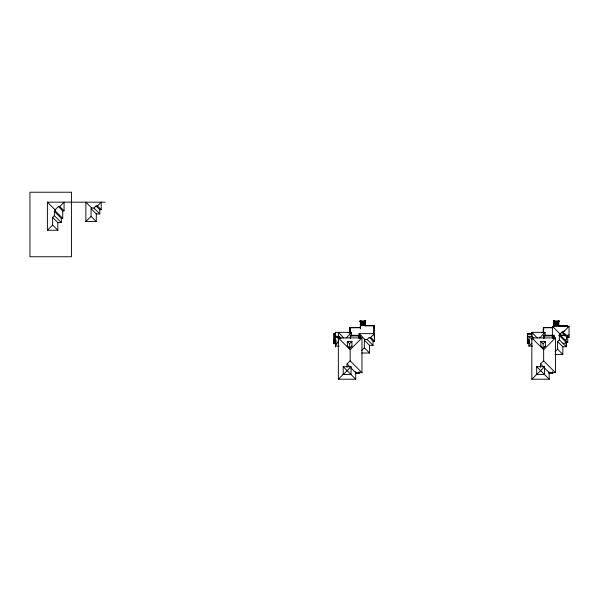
<?xml version="1.0" encoding="UTF-8"?>
<svg xmlns="http://www.w3.org/2000/svg" width="599" height="599" viewBox="0 0 599 599"><rect width="100%" height="100%" fill="white"/><g stroke="black" fill="none" stroke-linecap="round" stroke-linejoin="round"><path stroke-width="0.9" d="M349.831 332.73L349.831 329.54L350.265 329.54M350.265 328.02L349.831 327.586L360.321 327.586L360.321 325.504M349.913 332.73L349.913 329.974M360.366 328.903L360.538 321.057M360.441 327.713L350.011 327.713M365.001 321.633L365.001 320.974M365.18 325.616L365.18 320.974L365.218 321.633M360.351 325.616L374.09 325.616L373.761 334.047M543.315 332.73L543.315 329.54L543.75 329.54M543.75 328.02L543.315 327.586L552.929 327.586M558.455 325.841L567.41 325.841M558.485 321.633L558.485 320.974M559.676 334.961L564.295 335.29L558.755 335.29M567.575 326.964L567.575 325.616L553.805 325.504L553.805 326.927M338.72 340.749L335.41 346.11L339.124 346.11M346.17 337.971L351.576 332.34L335.185 332.34M539.654 337.971L545.06 332.34L531.837 332.34L531.837 336.765M349.644 348.423L347.353 346.11L349.644 348.363L351.942 346.072L349.644 348.423L349.644 343.721L351.942 341.4L347.353 341.4L347.353 346.319M543.128 348.423L540.837 346.11L543.128 348.363L545.427 346.072L543.128 348.423L543.128 343.721L545.427 341.4L540.837 341.4L540.837 346.319M359.115 333.628L365.001 339.536L367.172 339.513L369.291 337.394L370.706 337.394L374.472 333.628L359.115 333.628L359.123 338.233M55.078 210.728L54.367 211.44L61.33 218.403L62.753 218.403L55.078 210.728L55.078 209.852L58.41 206.52L59.72 206.52L64.063 210.863L64.063 202.177L59.72 206.52M105.132 202.177L47.396 202.177L47.396 230.263L52.615 225.044L52.615 217.392L54.367 215.647L54.367 211.44M91.085 208.707L91.737 208.048L93.923 208.048L99.793 213.925L96.297 213.925L91.085 208.707L91.085 216.351L96.297 221.57L96.297 213.925M93.923 208.048L96.027 205.944L97.45 205.944L101.216 202.177L101.216 209.717L99.793 209.717L96.027 205.944M96.297 221.57L85.867 221.57L91.085 216.351M361.961 337.911L361.961 372.66L350.153 360.86L350.153 349.711L361.961 337.911L338.353 337.911L338.353 379.219L355.731 379.219L355.671 371.964M364.327 340.172L369.553 345.398L369.553 353.021L364.342 347.824L364.342 340.202L364.993 339.513M347.038 367.254L347.038 363.975L350.153 360.86M361.736 350.422L364.342 347.824M338.353 379.219L343.317 374.255M343.205 374.562L351.074 366.693L351.074 374.562L343.205 374.562L343.205 366.693L351.074 366.693M532.616 346.11L528.895 346.11L531.957 343.047M543.645 349.711L555.445 337.911L531.837 337.911L531.837 379.219L549.216 379.219L549.216 372.66L540.53 363.975L543.645 360.86L543.645 349.711L531.837 337.911M554.996 351.808L557.602 349.202L557.602 341.55L559.354 339.805L559.354 335.597L560.065 334.01L561.735 332.34L564.707 330.678M569.05 326.335L563.045 332.34L561.727 332.34L567.74 337.394L569.05 337.394L569.05 326.335L552.383 326.335L552.383 338.008M531.837 379.219L536.801 374.255M536.689 374.562L544.558 366.693L544.558 374.562L536.689 374.562L536.689 366.693L544.558 366.693M348.101 332.715L351.576 332.34L351.576 335.942M541.586 332.715L545.06 332.34L545.06 335.942M554.023 325.616L554.023 321.057M58.41 206.52L62.753 210.863L64.063 210.863M52.615 217.392L57.833 222.611L61.33 222.611L61.33 218.403M47.396 230.263L57.833 230.263L57.833 222.611M558.156 321.738L558.156 320.862L559.032 320.862L559.032 321.738L553.476 321.738L553.476 320.862L554.352 320.862L554.352 321.738M360.104 320.974L365.547 320.974M553.588 320.974L559.032 320.974M364.784 321.079L365.218 321.057M558.268 321.079L558.702 321.057M558.268 321.191L558.702 320.974L558.702 325.504M359.992 321.626L360.868 321.626M553.476 321.626L554.352 321.626M558.253 321.633L558.919 321.626L558.919 320.974M360.321 322.299L365.18 322.299M553.805 322.299L558.672 322.299M360.321 322.958L365.18 322.958M553.805 322.958L558.672 322.958M360.321 323.625L365.18 323.625M553.805 323.625L558.672 323.625M360.321 324.291L365.18 324.291M553.805 324.291L558.672 324.291M360.321 324.95L365.18 324.95M553.805 324.95L558.672 324.95M553.903 325.841L554.127 320.974M543.503 327.713L552.315 327.728M374.09 327.967L373.926 325.841L364.971 325.766L365.091 321.633M350.265 329.974L349.838 329.54M543.315 329.974L543.75 329.974L543.323 329.54M349.831 331.517L349.913 332.939M561.727 332.34L563.053 332.34L569.05 337.394M532.339 333.65L527.39 333.65L527.39 343.661L529.494 343.661M333.905 333.898L335.59 333.65L333.905 333.65L333.905 343.661L336.009 343.661M527.39 333.898L532.339 333.898M567.74 335.021L569.05 335.021M350.265 338.435L350.265 335.29L360.643 335.29L360.643 338.405M543.75 338.435L543.75 335.29L554.135 335.29L554.135 338.405M351.576 335.47L359.011 335.447M545.06 335.447L552.495 335.447M567.246 335.784L564.295 335.784L564.295 334.961M360.643 335.942L350.482 335.942L350.482 338.405M554.135 335.942L543.967 335.942L543.967 338.405M338.959 338.742L335.41 336.324L339.124 336.324M528.895 346.11L528.895 336.324L532.616 336.324M333.905 339.835L335.859 339.835M527.39 339.835L529.344 339.835M333.905 340.382L336.009 340.382M527.39 340.382L529.494 340.382M333.905 340.928L336.009 340.928M527.39 340.928L529.494 340.928M369.291 337.394L373.05 341.168L374.472 341.168L374.472 333.628M334.032 341.437L336.009 341.475M527.39 341.475L529.494 341.475M333.905 342.022L336.009 342.022M527.39 342.022L529.494 342.022M333.905 342.568L336.009 342.568M527.39 342.568L529.494 342.568M567.74 336.698L567.74 342.561L566.317 342.561L559.354 335.597M334.032 343.092L336.009 343.115M527.39 343.115L529.494 343.115M563.097 343.242L565.553 343.242L565.553 339.858L566.534 339.858L566.534 336.114M334.062 343.362L334.062 339.835M527.554 343.362L527.637 333.898L531.807 333.95M369.553 345.376L373.05 345.376L373.05 341.168M557.602 341.55L562.82 346.769L566.317 346.769L566.332 342.576L566.317 346.769L559.354 339.805M361.721 353.021L369.553 353.021M554.996 354.421L562.82 354.421L562.82 346.769M361.961 372.66L355.649 372.713M549.051 372.66L555.445 372.66L555.445 337.911M549.051 373.319L552.66 373.319L552.66 371.964M543.75 335.275L545.06 335.29M350.265 335.275L351.576 335.29M334.145 333.898L335.814 333.92M335.41 336.324L340.262 338.255M343.766 337.971L338.353 332.34L338.353 336.324L341.243 338.255M553.476 320.862L554.24 321.626L554.24 320.862M552.383 326.335L560.065 334.01M560.065 334.886L567.74 342.561M557.602 349.202L562.82 354.421M528.895 336.324L531.957 339.386M543.645 360.86L555.445 372.66M536.689 366.693L549.216 379.219M370.706 337.394L374.472 341.168M367.172 339.513L373.05 345.376M338.353 337.911L350.153 349.711M347.038 363.975L355.731 372.66M343.205 366.693L355.731 379.219M97.45 205.944L101.216 209.717M91.737 208.048L85.867 202.177L85.867 221.57M47.396 202.177L55.078 209.852M54.367 215.647L61.33 222.611M52.615 225.044L57.833 230.263M540.837 341.4L543.128 343.721M347.353 341.4L349.644 343.721M531.837 332.34L537.251 337.971M531.837 336.324L533.499 338.061M338.353 336.324L339.461 337.484M349.831 328.02L349.831 327.586L349.831 332.939M558.702 320.862L558.672 321.626M558.597 321.573L558.605 325.916L558.455 321.596M554.023 320.974L553.918 325.863M553.805 335.942L553.805 338.405M553.588 320.862L553.588 321.626M552.54 335.447L552.54 338.225M552.548 371.964L552.548 373.319M552.495 335.29L552.495 335.942M549.051 371.964L549.163 373.319M545.427 341.4L545.427 346.319M543.315 327.586L543.398 332.939M540.53 363.975L540.53 367.254M374.09 325.616L374.09 336.114M365.435 320.974L365.435 321.626L364.769 321.633L364.784 320.974M365.218 320.862L365.12 325.916L364.971 321.596M364.671 321.738L364.671 320.862L365.547 320.862L365.547 321.738L359.992 321.738L360.104 320.862M360.868 321.738L360.868 320.862L359.992 320.862L360.755 321.626L360.755 320.862M360.643 320.974L360.643 321.626M360.538 320.974L360.576 327.967L360.209 327.638M360.426 321.543L360.426 325.863M360.321 335.942L360.321 338.405M359.168 371.964L359.168 373.319L355.566 373.319L355.566 371.964M359.011 335.29L359.056 338.225M359.063 371.964L359.063 373.319M351.942 341.4L351.942 346.319M350.011 327.728L350.011 332.804M335.41 332.34L335.41 347.038M334.227 333.65L334.145 339.835M99.793 209.717L99.793 213.925M62.753 210.863L62.753 218.403M532.017 336.353A1.752 1.752 0 0 1 532.167 336.181M543.503 327.728L543.503 332.804L543.503 327.728M71.423 192.227L29.95 192.227L29.95 256.761L71.423 256.761L71.423 192.227"/></g></svg>
